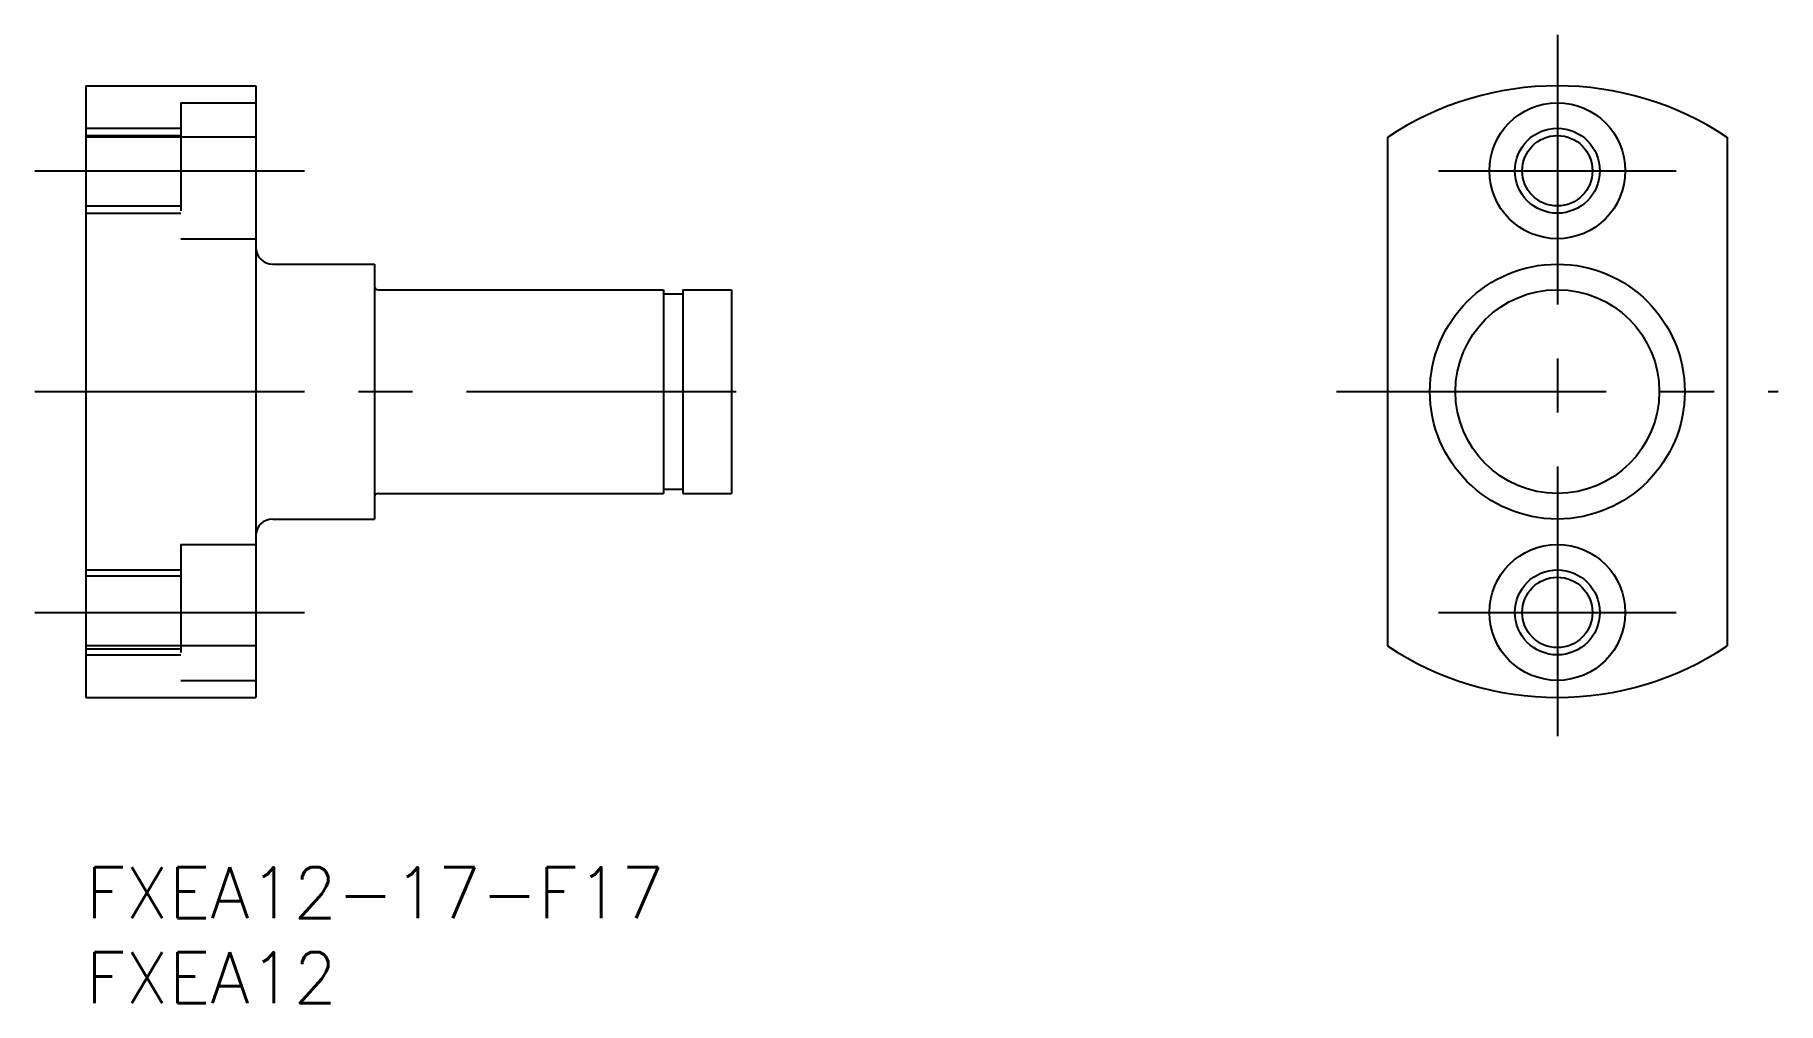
# Model space of a CAD drawing. Extents: x -3 to 100, y -8 to 49.
import ezdxf

# ---------------------------------------------------------------- set-up
doc = ezdxf.new("R2010")
doc.units = 0
doc.header["$LTSCALE"] = 0.5
doc.linetypes.add('CENTER', pattern=[50.8, 31.75, -6.35, 6.35, -6.35])
doc.linetypes.add('DASHED', pattern=[19.05, 12.7, -6.35])
for name, color, linetype in [('MSM_CENTER', 1, 'CENTER'), ('MSM_CONTINUOUS', 7, 'CONTINUOUS'), ('MSM_DASHED', 4, 'DASHED'), ('MSM_NARROW', 5, 'CONTINUOUS'), ('MSM_PART_NUMBER', 7, 'CONTINUOUS')]:
    doc.layers.add(name, color=color, linetype=linetype)
doc.styles.get("Standard").update_dxf_attribs({"font": 'txt.shx', "height": 3, "bigfont": 'bigfont.shx'})

# ---------------------------------------------------------------- blocks, each defined once
blk = doc.blocks.new('*U6')
at = {"layer": 'MSM_PART_NUMBER'}
blk.add_text('FXEA12-17-F17', height=3, dxfattribs=at).set_placement((0, -3))
blk = doc.blocks.new('*U7')
at = {"layer": 'MSM_PART_NUMBER'}
blk.add_text('FXEA12', height=3, dxfattribs=at).set_placement((0, -8))

msp = doc.modelspace()

# ---------------------------------------------------------------- linework, layer by layer
at = {"layer": 'MSM_CENTER'}
for p, q in [((86.62, 49), (86.62, 7)), ((-3, 41), (13, 41)), ((79.62, 41), (93.62, 41)), ((-3, 28), (41, 28)), ((73.62, 28), (99.62, 28)), ((-3, 15), (13, 15)), ((79.62, 15), (93.62, 15))]:
    msp.add_line(p, q, dxfattribs=at)
at = {"layer": 'MSM_CONTINUOUS'}
for p, q in [((0, 46), (0, 10)), ((0, 46), (10, 46)), ((10, 46), (10, 10)), ((10, 42.97), (0, 42.97)), ((76.62, 42.97), (76.62, 13.03)), ((96.62, 42.97), (96.62, 13.03)), ((11, 35.5), (17, 35.5)), ((17, 35.5), (17, 20.5)), ((17.2, 34), (34, 34)), ((34, 34), (34, 22)), ((35.15, 34), (35.15, 22)), ((35.15, 34), (38, 34)), ((38, 34), (38, 22)), ((34, 33.75), (35.15, 33.75)), ((10, 28), (10, 28)), ((17.2, 22), (34, 22)), ((34, 22.25), (35.15, 22.25)), ((35.15, 22), (38, 22)), ((11, 20.5), (17, 20.5)), ((10, 13.03), (0, 13.03)), ((0, 10), (10, 10))]:
    msp.add_line(p, q, dxfattribs=at)
for centre, radius in [((86.62, 41), 4), ((86.62, 41), 2.07), ((86.62, 28), 7.5), ((86.62, 28), 6), ((86.62, 15), 4), ((86.62, 15), 2.07)]:
    msp.add_circle(centre, radius, dxfattribs=at)
for centre, radius, start, end in [((86.62, 28), 18, 56.251, 123.749), ((11, 36.5), 1, 180, 270), ((17.2, 34.2), 0.2, 180, 270), ((17.2, 21.8), 0.2, 90, 180), ((11, 19.5), 1, 90, 180), ((86.62, 28), 18, 236.251, 303.749)]:
    msp.add_arc(centre, radius, start, end, dxfattribs=at)
at = {"layer": 'MSM_DASHED'}
for p, q in [((5.6, 45), (10, 45)), ((5.6, 45), (5.6, 37)), ((0, 43.5), (5.6, 43.5)), ((0, 43.07), (5.6, 43.07)), ((0, 38.93), (5.6, 38.93)), ((0, 38.5), (5.6, 38.5)), ((5.6, 37), (10, 37)), ((5.6, 19), (5.6, 11)), ((5.6, 19), (10, 19)), ((0, 17.5), (5.6, 17.5)), ((0, 17.15), (5.6, 17.15)), ((0, 12.85), (5.6, 12.85)), ((0, 12.5), (5.6, 12.5)), ((5.6, 11), (10, 11))]:
    msp.add_line(p, q, dxfattribs=at)
at = {"layer": 'MSM_NARROW'}
for centre in [(86.62, 41), (86.62, 15)]:
    msp.add_circle(centre, 2.5, dxfattribs=at)

# ---------------------------------------------------------------- block references
at = {"layer": 'MSM_CONTINUOUS'}
for name in ['*U6', '*U7']:
    msp.add_blockref(name, (0, 0), dxfattribs=at)

doc.saveas('drawing.dxf')
